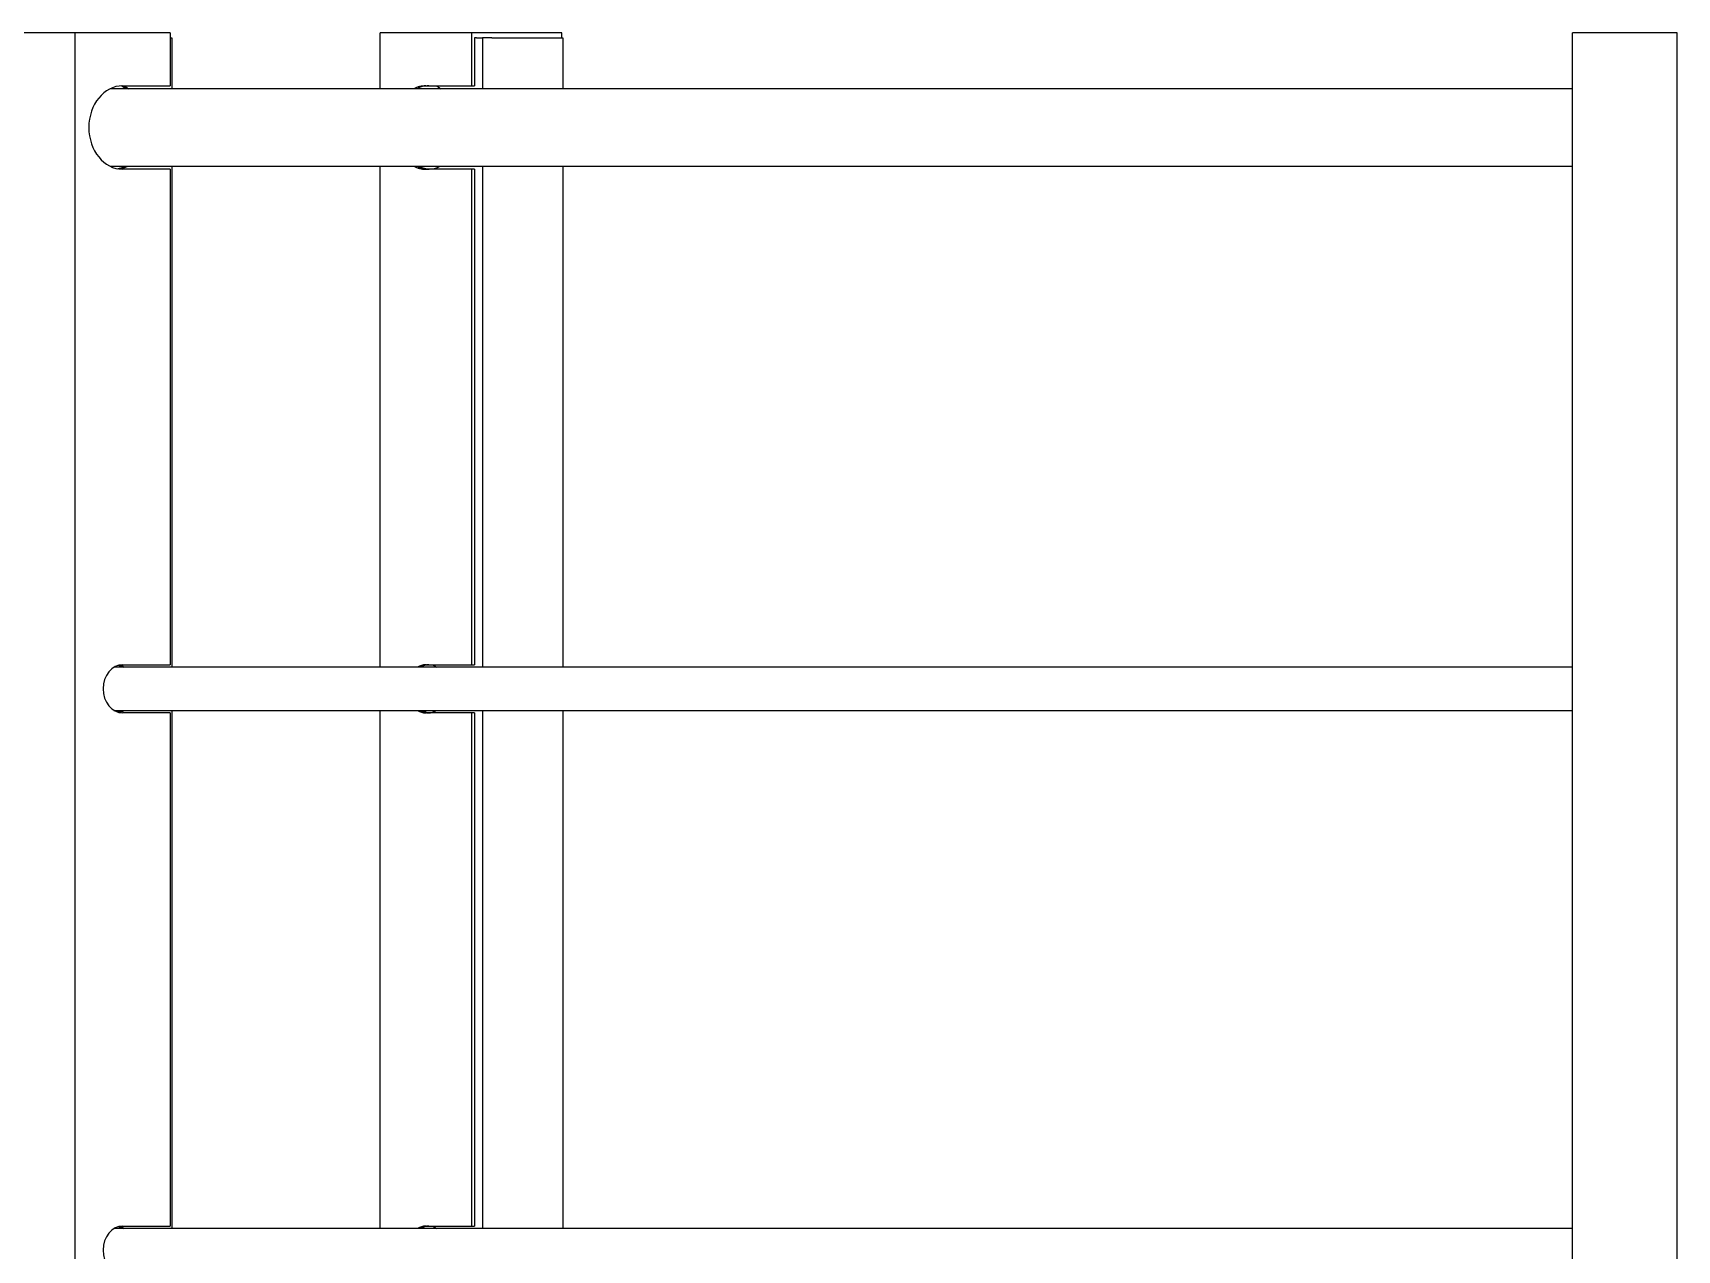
# Model space of a CAD drawing. Header units: millimetres. Extents: x 0 to 89100, y 0 to 63000.
# Drawn here: x 36305 to 37330, y 54423 to 55182 of the extents above; entities that cross this region are included whole.
import ezdxf

# ---------------------------------------------------------------- set-up
doc = ezdxf.new("R2010")
doc.units = ezdxf.units.MM
doc.header["$LTSCALE"] = 150
doc.layers.add('Visible', color=7, linetype='Continuous', lineweight=25)

msp = doc.modelspace()

# ---------------------------------------------------------------- linework, layer by layer
at = {"layer": 'Visible'}
for p, q in [((36331.42, 55182.02), (36278.67, 55182.02)), ((36390.57, 55182.02), (36331.42, 55182.02)), ((36331.42, 53971.02), (36331.42, 55182.02)), ((36390.57, 55182.02), (36390.57, 55149.02)), ((36390.57, 55179.02), (36391.69, 55179.02)), ((36391.69, 55179.02), (36391.69, 55147.17)), ((36578.48, 55182.02), (36521.53, 55182.02)), ((36521.53, 55147.17), (36521.53, 55182.02)), ((36634.79, 55182.02), (36578.48, 55182.02)), ((36578.48, 55182.02), (36578.48, 55149.02)), ((36580.36, 55179.02), (36580.36, 55149.02)), ((36581.61, 55179.02), (36580.36, 55179.02)), ((36581.61, 55179.02), (36585.51, 55179.02)), ((36585.51, 55179.02), (36585.51, 55147.17)), ((36591.14, 55179.02), (36585.51, 55179.02)), ((36591.14, 55179.02), (36629.93, 55179.02)), ((36629.93, 55179.02), (36635.56, 55179.02)), ((36634.79, 55179.02), (36634.79, 55182.02)), ((36635.56, 55179.02), (36635.56, 55147.17)), ((37330.37, 55182.02), (37265.05, 55182.02)), ((37265.05, 53971.02), (37265.05, 55182.02)), ((37330.37, 53971.02), (37330.37, 55182.02)), ((37265.05, 55147.17), (36353.19, 55147.17)), ((36362.92, 55147.17), (36360.34, 55149.01)), ((36360.99, 55149.02), (36390.57, 55149.02)), ((36362.09, 55149.02), (36364.68, 55147.17)), ((36550.01, 55149.02), (36578.48, 55149.02)), ((36557.01, 55149.02), (36559.51, 55147.17)), ((36578.48, 55149.02), (36580.36, 55149.02)), ((36353.19, 55098.87), (37265.05, 55098.87)), ((36390.57, 55097.02), (36360.99, 55097.02)), ((36390.57, 55097.02), (36390.57, 54788.02)), ((36391.69, 55098.87), (36391.69, 54786.47)), ((36521.53, 54786.47), (36521.53, 55098.87)), ((36578.48, 55097.02), (36550.01, 55097.02)), ((36578.48, 55097.02), (36578.48, 54788.02)), ((36580.36, 55097.02), (36578.48, 55097.02)), ((36580.36, 55097.02), (36580.36, 54788.02)), ((36585.51, 55098.87), (36585.51, 54786.47)), ((36635.56, 55098.87), (36635.56, 54786.47)), ((37265.05, 54786.47), (36355.61, 54786.47)), ((36360.11, 54786.47), (36358.42, 54787.68)), ((36359.8, 54787.95), (36361.87, 54786.47)), ((36360.99, 54788.02), (36390.57, 54788.02)), ((36550.01, 54788.02), (36578.48, 54788.02)), ((36554.71, 54788.02), (36556.8, 54786.47)), ((36578.48, 54788.02), (36580.36, 54788.02)), ((36355.61, 54759.57), (37265.05, 54759.57)), ((36390.57, 54758.02), (36360.99, 54758.02)), ((36390.57, 54758.02), (36390.57, 54438.02)), ((36391.69, 54759.57), (36391.69, 54436.47)), ((36521.53, 54436.47), (36521.53, 54759.57)), ((36578.48, 54758.02), (36550.01, 54758.02)), ((36578.48, 54758.02), (36578.48, 54438.02)), ((36580.36, 54758.02), (36578.48, 54758.02)), ((36580.36, 54758.02), (36580.36, 54438.02)), ((36585.51, 54759.57), (36585.51, 54436.47)), ((36635.56, 54759.57), (36635.56, 54436.47)), ((37265.05, 54436.47), (36355.61, 54436.47)), ((36360.11, 54436.47), (36358.42, 54437.68)), ((36359.8, 54437.95), (36361.87, 54436.47)), ((36360.99, 54438.02), (36390.57, 54438.02)), ((36550.01, 54438.02), (36578.48, 54438.02)), ((36554.71, 54438.02), (36556.8, 54436.47)), ((36578.48, 54438.02), (36580.36, 54438.02))]:
    msp.add_line(p, q, dxfattribs=at)
for centre, major_axis, ratio, start_param, end_param in [((36360.99, 55123.02), (0, -26), 0.8102555, 3.1415927, 6.2831853), ((36550.01, 55123.02), (0, 26), 0.7800954, 0, 0.3795103), ((36551.88, 55123.02), (0, 26), 0.7800954, 0, 0.3795103), ((36354.68, 55123.02), (0, -26), 0.8102555, 0.1503074, 0.3795103), ((36356.44, 55123.02), (0, -26), 0.8102555, 0.108223, 0.3795103), ((36550.01, 55123.02), (0, -26), 0.7800954, 5.903675, 6.2831853), ((36551.88, 55123.02), (0, -26), 0.7800954, 5.903675, 6.2831853), ((36553.45, 55123.02), (0, -26), 0.7800954, 5.903675, 6.2368978), ((36551.57, 55123.02), (0, -26), 0.7800954, 0.0076143, 0.3795103), ((36360.99, 54773.02), (0, -15), 0.8102555, 3.1415927, 6.2831853), ((36550.01, 54773.02), (0, 15), 0.7800954, 0, 0.4586146), ((36551.88, 54773.02), (0, 15), 0.7800954, 0, 0.4586146), ((36354.68, 54773.02), (0, -15), 0.8102555, 0.2625592, 0.4586146), ((36356.44, 54773.02), (0, -15), 0.8102555, 0.1883319, 0.4586146), ((36550.01, 54773.02), (0, -15), 0.7800954, 5.8245707, 6.2831853), ((36551.88, 54773.02), (0, -15), 0.7800954, 5.8245707, 6.2831853), ((36553.45, 54773.02), (0, -15), 0.7800954, 5.8245707, 6.202896), ((36551.57, 54773.02), (0, -15), 0.7800954, 0.0131983, 0.4586146), ((36360.99, 54423.02), (0, -15), 0.8102555, 3.1415927, 6.2831853), ((36550.01, 54423.02), (0, 15), 0.7800954, 0, 0.4586146), ((36551.88, 54423.02), (0, 15), 0.7800954, 0, 0.4586146)]:
    msp.add_ellipse(centre, major_axis=major_axis, ratio=ratio, start_param=start_param, end_param=end_param, dxfattribs=at)

doc.saveas('drawing.dxf')
